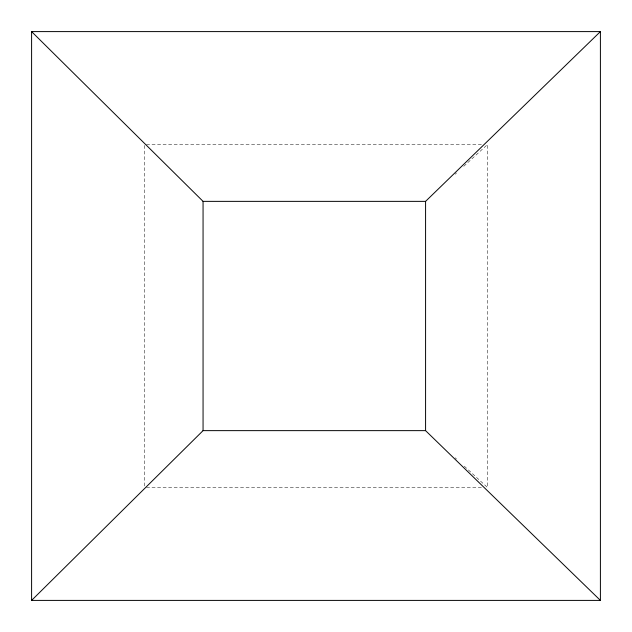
<?xml version="1.0" encoding="UTF-8"?>
<svg xmlns="http://www.w3.org/2000/svg" width="632" height="632" viewBox="0 0 632 632"><rect width="100%" height="100%" fill="white"/><g stroke="black" fill="none" stroke-linecap="round" stroke-linejoin="round"><path stroke-width="0.47" stroke-dasharray="3.16 2.37" d="M455.111 174.242L456.549 172.923M463.754 166.311L487.517 144.483L487.517 487.517L463.754 465.689M146.45 144.483L481.6 144.483M146.45 487.517L481.6 487.517M455.111 457.758L456.549 459.077M144.483 145.471L144.483 487.517"/><path stroke-width="0.95" d="M31.6 600.4L203.062 430.637L425.581 430.637L600.4 600.4L600.4 31.6L31.6 31.6L31.6 600.4L600.4 600.4M31.6 31.6L203.062 201.363L425.581 201.363L600.4 31.6M425.581 201.363L425.581 430.637M203.062 201.363L203.062 430.637"/></g></svg>
